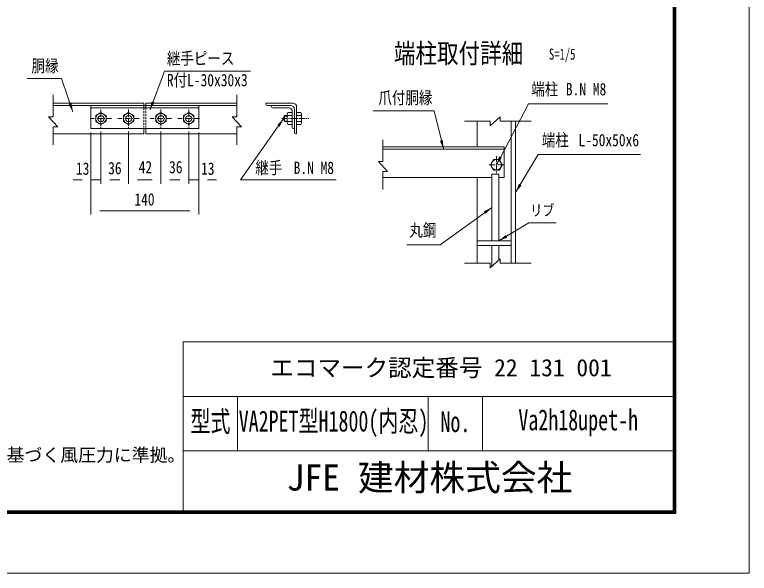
# Model space of a CAD drawing. Units: millimetres, scale not verified, with parts at other scales. Extents: x -4455 to 4455, y -3150 to 3150.
# Drawn here: x 1593 to 4455, y -3150 to -973 of the extents above; entities that cross this region are included whole.
import ezdxf
from ezdxf.enums import TextEntityAlignment as Align

# ---------------------------------------------------------------- set-up
doc = ezdxf.new("R2010")
doc.units = ezdxf.units.MM
doc.header["$LTSCALE"] = 30
doc.linetypes.add('USER1', pattern=[1.125, 0.75, -0.125, 0.125, -0.125])
doc.linetypes.add('USER5', pattern=[0.375, 0.25, -0.125])
for name, color, linetype, lineweight in [('0-0_D-STR-TXT', 3, 'Continuous', 13), ('0-1_D-BMK', 2, 'USER1', 13), ('0-3_D-STR1', 1, 'Continuous', 18), ('0-6_D-STR3', 3, 'Continuous', 13), ('0-8_D-STR2', 2, 'Continuous', 13), ('0-9_D-STR-DIM', 1, 'Continuous', 18), ('1-1_7詳細', 3, 'Continuous', 18), ('1-2_D-TTL', 7, 'Continuous', 9)]:
    doc.layers.add(name, color=color, linetype=linetype, lineweight=lineweight)
doc.layers.add('0-D_D-TTL-TXT', color=7, linetype='Continuous')
doc.styles.add('ＭＳ ゴシック', font='')
doc.styles.get('ＭＳ ゴシック').set_extended_font_data('MS Gothic')

msp = doc.modelspace()

# ---------------------------------------------------------------- linework, layer by layer
at = {"layer": '0-0_D-STR-TXT'}
msp.add_lwpolyline([(2511.7, -1192.77), (2176.75, -1192.77), (2120.66, -1343.33)], dxfattribs=at)
at = {"layer": '0-0_D-STR-TXT', "color": 7, "lineweight": 9}
for points in [[(1642.1, -1222.09), (1775.47, -1222.09), (1819.18, -1351.24)], [(3903.38, -1320.25), (3594.36, -1320.25), (3470.82, -1556.48)], [(2989.91, -1347.55), (3227.14, -1347.55), (3263.24, -1494.77)], [(2844.94, -1616.51), (2472.16, -1616.51), (2639.05, -1379.66)], [(4031.25, -1518.25), (3632.72, -1518.25), (3545.93, -1663.14)], [(3121.24, -1869.54), (3251.24, -1869.54), (3450.2, -1725.63)], [(3703.05, -1784.38), (3596.49, -1784.38), (3481.04, -1853.31)]]:
    msp.add_lwpolyline(points, dxfattribs=at)
at = {"layer": '0-0_D-STR-TXT'}
msp.add_solid([(2119.86, -1345.48), (2126.29, -1311.06), (2137.51, -1315.24)], dxfattribs=at)
at = {"layer": '0-0_D-STR-TXT', "color": 7}
for points in [[(1819.92, -1353.42), (1803.19, -1322.66), (1814.53, -1318.82)], [(2640.38, -1377.78), (2625.4, -1409.44), (2615.61, -1402.53)], [(3263.79, -1497.01), (3249.75, -1464.93), (3261.39, -1462.07)], [(3469.75, -1558.52), (3480.43, -1525.17), (3491.05, -1530.72)], [(3544.75, -1665.12), (3557.34, -1632.44), (3567.62, -1638.6)], [(3452.06, -1724.28), (3427.62, -1749.35), (3420.6, -1739.65)], [(3479.06, -1854.49), (3505.61, -1831.66), (3511.76, -1841.95)]]:
    msp.add_solid(points, dxfattribs=at)
at = {"layer": '0-1_D-BMK'}
for p, q in [((1928.72, -1341.84), (1928.72, -1413.59)), ((2036.72, -1341.84), (2036.72, -1413.59)), ((2162.72, -1341.84), (2162.72, -1413.59)), ((2270.72, -1341.84), (2270.72, -1413.59)), ((1970.41, -1377.78), (1886.81, -1377.78)), ((2078.41, -1377.78), (1994.81, -1377.78)), ((2204.41, -1377.78), (2120.81, -1377.78)), ((2312.41, -1377.78), (2228.81, -1377.78)), ((2633.2, -1377.78), (2739.24, -1377.78)), ((3469.75, -1523.82), (3469.75, -1593.21)), ((3441.19, -1558.01), (3498.31, -1558.01))]:
    msp.add_line(p, q, dxfattribs=at)
at = {"layer": '0-3_D-STR1'}
for p, q in [((2095.52, -1317.78), (1742.39, -1317.78)), ((2458.66, -1326.78), (1742.39, -1326.78)), ((2458.66, -1317.78), (2103.92, -1317.78)), ((2676.45, -1317.78), (2571.45, -1317.78)), ((2571.45, -1317.78), (2571.45, -1320.78)), ((2667.45, -1326.78), (2577.45, -1326.78)), ((2682.45, -1431.78), (2682.45, -1341.78)), ((2691.45, -1437.78), (2691.45, -1332.78)), ((3394.75, -1488.01), (3394.75, -1388.37)), ((3526.75, -1941.86), (3526.75, -1388.37)), ((3544.75, -1941.86), (3544.75, -1388.37)), ((2095.52, -1437.78), (1742.39, -1437.78)), ((2458.66, -1437.78), (2103.92, -1437.78)), ((2691.45, -1437.78), (2688.45, -1437.78)), ((3027.83, -1488.01), (3499.75, -1488.01)), ((3027.83, -1497.01), (3499.75, -1497.01)), ((3027.83, -1608.01), (3452.06, -1608.01)), ((3394.75, -1941.86), (3394.75, -1608.01))]:
    msp.add_line(p, q, dxfattribs=at)
at = {"layer": '0-3_D-STR1', "linetype": 'USER5'}
for p, q in [((2095.52, -1326.78), (2095.52, -1416.78)), ((2103.92, -1326.78), (2103.92, -1416.78))]:
    msp.add_line(p, q, dxfattribs=at)
at = {"layer": '0-3_D-STR1'}
for centre, radius, start, end in [((2577.45, -1320.78), 6, 180, 270), ((2676.45, -1332.78), 15, 0, 90), ((2688.45, -1431.78), 6, 180, 270)]:
    msp.add_arc(centre, radius, start, end, dxfattribs=at)
at = {"layer": '0-6_D-STR3'}
for p, q in [((1889.72, -1326.78), (1889.72, -1416.78)), ((2309.72, -1335.78), (1889.72, -1335.78)), ((2309.72, -1326.78), (2309.72, -1416.78)), ((2592.45, -1326.78), (2592.45, -1329.78)), ((2598.45, -1335.78), (2661.45, -1335.78)), ((2643.6, -1389.78), (2643.6, -1365.78)), ((2654.25, -1365.78), (2643.6, -1365.78)), ((2654.25, -1395.54), (2654.25, -1360.02)), ((2656.31, -1365.78), (2673.45, -1365.78)), ((2673.45, -1347.78), (2673.45, -1410.78)), ((2673.45, -1401.3), (2673.45, -1354.26)), ((2707.26, -1354.26), (2691.45, -1354.26)), ((2691.45, -1354.26), (2691.45, -1401.3)), ((2707.26, -1365.78), (2691.45, -1365.78)), ((2710.65, -1360.14), (2707.26, -1354.26)), ((2654.25, -1389.78), (2643.6, -1389.78)), ((2654.25, -1395.54), (2657.58, -1401.3)), ((2656.31, -1389.78), (2673.45, -1389.78)), ((2657.58, -1401.3), (2673.45, -1401.3)), ((2707.26, -1389.78), (2691.45, -1389.78)), ((2707.26, -1401.3), (2691.45, -1401.3)), ((2309.72, -1416.78), (1889.72, -1416.78)), ((2682.45, -1416.78), (2679.45, -1416.78)), ((3526.75, -1854.49), (3394.75, -1854.49)), ((3526.75, -1872.49), (3394.75, -1872.49))]:
    msp.add_line(p, q, dxfattribs=at)
at = {"layer": '0-6_D-STR3', "color": 1}
for p, q in [((2654.25, -1368.18), (2642.38, -1368.18)), ((2654.25, -1387.38), (2642.38, -1387.38))]:
    msp.add_line(p, q, dxfattribs=at)
at = {"layer": '0-6_D-STR3'}
for points in [[(1928.72, -1354.26), (1908.35, -1366.02), (1908.35, -1389.54), (1928.72, -1401.3), (1949.09, -1389.54), (1949.09, -1366.02)], [(2036.72, -1354.26), (2016.35, -1366.02), (2016.35, -1389.54), (2036.72, -1401.3), (2057.09, -1389.54), (2057.09, -1366.02)], [(2162.72, -1354.26), (2142.35, -1366.02), (2142.35, -1389.54), (2162.72, -1401.3), (2183.09, -1389.54), (2183.09, -1366.02)], [(2270.72, -1354.26), (2250.35, -1366.02), (2250.35, -1389.54), (2270.72, -1401.3), (2291.09, -1389.54), (2291.09, -1366.02)], [(3493.27, -1558.01), (3481.51, -1537.64), (3457.99, -1537.64), (3446.23, -1558.01), (3457.99, -1578.38), (3481.51, -1578.38)]]:
    msp.add_lwpolyline(points, close=True, dxfattribs=at)
for points in [[(2654.25, -1360.02), (2657.58, -1354.26), (2673.45, -1354.26)], [(2710.65, -1360.14), (2710.65, -1395.42), (2707.26, -1401.3)]]:
    msp.add_lwpolyline(points, dxfattribs=at)
for centre, radius in [((1928.72, -1377.78), 20.4), ((1928.72, -1377.78), 12), ((2036.72, -1377.78), 20.4), ((2036.72, -1377.78), 12), ((2162.72, -1377.78), 20.4), ((2162.72, -1377.78), 12), ((2270.72, -1377.78), 20.4), ((2270.72, -1377.78), 12), ((3469.75, -1558.01), 20.4)]:
    msp.add_circle(centre, radius, dxfattribs=at)
for centre, radius, start, end in [((2598.45, -1329.78), 6, 180, 270), ((2661.45, -1347.78), 12, 0, 90), ((2664.38, -1377.78), 24, 150, 210), ((2663.34, -1360.02), 9.09, 180, 219.3382), ((2690.25, -1377.78), 36, 160.52878, 199.47122), ((2704.78, -1360.45), 5.88, 294.94299, 2.968), ((2687.75, -1377.78), 22.91, 328.40741, 31.59259), ((2663.34, -1395.54), 9.09, 140.6618, 180), ((2704.78, -1395.12), 5.88, 357.032, 65.05701), ((2679.45, -1410.78), 6, 180, 270)]:
    msp.add_arc(centre, radius, start, end, dxfattribs=at)
at = {"layer": '0-8_D-STR2', "color": 7, "lineweight": 9}
for p, q in [((3452.06, -1854.49), (3452.06, -1594.07)), ((3479.06, -1854.49), (3479.06, -1594.07)), ((3452.06, -1953.7), (3452.06, -1872.49)), ((3479.06, -1928.63), (3479.06, -1872.49))]:
    msp.add_line(p, q, dxfattribs=at)
at = {"layer": '0-9_D-STR-DIM', "color": 4, "lineweight": 13}
for p, q in [((1742.39, -1371.44), (1742.39, -1285.86)), ((2458.66, -1371.44), (2458.66, -1285.86)), ((2440.66, -1371.44), (2476.66, -1410.21)), ((2458.66, -1371.44), (2440.66, -1371.44)), ((3445.43, -1406.37), (3484.2, -1370.37)), ((3484.2, -1388.37), (3484.2, -1370.37)), ((3445.43, -1388.37), (3344.98, -1388.37)), ((3445.43, -1388.37), (3445.43, -1406.37)), ((3484.2, -1388.37), (3605.25, -1388.37)), ((1742.39, -1410.21), (1742.39, -1480.41)), ((1742.39, -1410.21), (1760.39, -1410.21)), ((2458.66, -1410.21), (2458.66, -1480.41)), ((2458.66, -1410.21), (2476.66, -1410.21)), ((3027.83, -1545.57), (3027.83, -1459.99)), ((3009.83, -1545.57), (3045.83, -1584.34)), ((3027.83, -1545.57), (3009.83, -1545.57)), ((3027.83, -1584.34), (3027.83, -1654.53)), ((3027.83, -1584.34), (3045.83, -1584.34)), ((3445.43, -1941.86), (3344.98, -1941.86)), ((3445.43, -1959.86), (3484.2, -1923.86)), ((3445.43, -1941.86), (3445.43, -1959.86)), ((3484.2, -1941.86), (3484.2, -1923.86)), ((3484.2, -1941.86), (3605.25, -1941.86))]:
    msp.add_line(p, q, dxfattribs=at)
at = {"layer": '0-9_D-STR-DIM'}
for p, q in [((1928.72, -1428.59), (1928.72, -1632.1)), ((1928.72, -1428.59), (1928.72, -1632.1)), ((2036.72, -1428.59), (2036.72, -1632.1)), ((2036.72, -1428.59), (2036.72, -1632.1)), ((2162.72, -1428.59), (2162.72, -1632.1)), ((2162.72, -1428.59), (2162.72, -1632.1)), ((2270.72, -1428.59), (2270.72, -1632.1)), ((2270.72, -1428.59), (2270.72, -1632.1)), ((1889.72, -1431.78), (1889.72, -1752.1)), ((1889.72, -1431.78), (1889.72, -1632.1)), ((2309.72, -1431.78), (2309.72, -1752.1)), ((2309.72, -1431.78), (2309.72, -1632.1)), ((1855.22, -1617.1), (1820.72, -1617.1)), ((1928.72, -1617.1), (1889.72, -1617.1)), ((2002.22, -1617.1), (1963.22, -1617.1)), ((1963.22, -1617.1), (1997.72, -1617.1)), ((2071.22, -1617.1), (2128.22, -1617.1)), ((2197.22, -1617.1), (2236.22, -1617.1)), ((2236.22, -1617.1), (2201.72, -1617.1)), ((2270.72, -1617.1), (2309.72, -1617.1)), ((2344.22, -1617.1), (2378.72, -1617.1)), ((1924.22, -1737.1), (2275.22, -1737.1))]:
    msp.add_line(p, q, dxfattribs=at)
at = {"layer": '0-9_D-STR-DIM', "color": 4, "lineweight": 13}
msp.add_lwpolyline([(1742.39, -1371.44), (1724.39, -1371.44), (1760.39, -1410.21)], dxfattribs=at)
at = {"layer": '1-1_7詳細', "color": 7, "lineweight": 9}
for p, q in [((2095.52, -1326.78), (2095.52, -1317.78)), ((2103.92, -1326.78), (2103.92, -1317.78)), ((2592.45, -1326.78), (2667.45, -1326.78)), ((2682.45, -1341.78), (2682.45, -1416.78)), ((2095.52, -1437.78), (2095.52, -1416.78)), ((2103.92, -1437.78), (2103.92, -1416.78)), ((3499.75, -1488.01), (3394.75, -1488.01)), ((3417.25, -1488.01), (3417.55, -1488.01)), ((3499.75, -1608.01), (3499.75, -1488.01)), ((3452.06, -1594.07), (3479.06, -1594.07)), ((3479.06, -1608.01), (3499.75, -1608.01))]:
    msp.add_line(p, q, dxfattribs=at)
msp.add_arc((2667.45, -1341.78), 15, 0, 90, dxfattribs=at)
msp.add_arc((2667.45, -1341.78), 15, 0, 90, dxfattribs=at)
at = {"layer": '1-2_D-TTL'}
for p, q in [((2248.93, -2248.42), (2248.93, -2906.04)), ((2248.93, -2248.42), (4158.15, -2248.42)), ((2248.93, -2460.56), (4158.15, -2460.56)), ((2461.07, -2460.56), (2461.07, -2672.69)), ((3203.54, -2460.56), (3203.54, -2672.69)), ((3415.68, -2460.56), (3415.68, -2672.69)), ((2248.93, -2672.69), (4158.15, -2672.69))]:
    msp.add_line(p, q, dxfattribs=at)
at = {"layer": '1-2_D-TTL', "color": 2, "lineweight": 18}
msp.add_lwpolyline([(-4454.55, 3150.43), (4455.14, 3150.43), (4455.14, -3150), (-4454.55, -3150)], close=True, dxfattribs=at)
at = {"layer": '1-2_D-TTL'}
for points in [[(-4168.17, 2917.08), (4168.76, 2917.08), (4168.76, -2916.65), (-4168.17, -2916.65)], [(-4165.52, 2914.43), (4166.11, 2914.43), (4166.11, -2914), (-4165.52, -2914)], [(-4162.87, 2911.78), (4163.46, 2911.78), (4163.46, -2911.34), (-4162.87, -2911.34)], [(-4160.21, 2909.13), (4160.81, 2909.13), (4160.81, -2908.69), (-4160.21, -2908.69)], [(-4157.56, 2906.48), (4158.15, 2906.48), (4158.15, -2906.04), (-4157.56, -2906.04)]]:
    msp.add_lwpolyline(points, close=True, dxfattribs=at)

# ---------------------------------------------------------------- texts
at = {"layer": '0-0_D-STR-TXT', "style": 'ＭＳ ゴシック', "width": 0.8}
for s, height, p in [('継手ピース', 48.17, (2185.92, -1181.71)), ('胴縁', 48.17, (1658.59, -1210.81)), ('R付L-30x30x3', 48.17, (2185.92, -1266.35)), ('端柱', 48.17, (3605.62, -1301.68)), ('B.N M8', 48.17, (3740.43, -1301.68)), ('爪付胴縁', 48.17, (3010.03, -1334.9)), ('端柱', 48.17, (3646.8, -1500.02)), ('L-50x50x6', 48.17, (3789.62, -1500.02)), ('継手', 48.17, (2530.56, -1608.01)), ('B.N M8', 48.17, (2679.76, -1608.01)), ('リブ', 43.33, (3601.12, -1770.11)), ('丸鋼', 48.17, (3130.6, -1851.55))]:
    msp.add_text(s, height=height, dxfattribs=at).set_placement(p, align=Align.BOTTOM_LEFT)
at = {"layer": '0-9_D-STR-DIM', "color": 3, "style": 'ＭＳ ゴシック', "width": 0.8}
for s, p in [('42', (2075.89, -1605.62)), ('36', (2194.2, -1605.62)), ('13', (1831.4, -1611.26)), ('36', (1956.98, -1609.38)), ('13', (2319.02, -1611.26)), ('140', (2059.2, -1731.35))]:
    msp.add_text(s, height=48.17, dxfattribs=at).set_placement(p, align=Align.BOTTOM_LEFT)
at = {"layer": '0-D_D-TTL-TXT', "style": 'ＭＳ ゴシック'}
for s, height, width, p in [('端柱取付詳細', 76.98, 0.8, (3070.38, -1185)), ('型式', 81.6, 0.7, (2277.81, -2623.03)), ('VA2PET型H1800(内忍)', 81.6, 0.7, (2465.67, -2621.95)), ('No.', 81.6, 0.7, (3251.72, -2624.32)), ('Va2h18upet-h', 81.6, 0.7, (3555.35, -2617.21))]:
    msp.add_text(s, height=height, dxfattribs=dict(at, width=width)).set_placement(p, align=Align.BOTTOM_LEFT)
at = {"layer": '0-D_D-TTL-TXT', "color": 3, "style": 'ＭＳ ゴシック', "width": 0.7}
msp.add_text('S=1/5', height=43.33, dxfattribs=at).set_placement((3674.47, -1161.28), align=Align.BOTTOM_LEFT)
at = {"layer": '0-D_D-TTL-TXT', "style": 'ＭＳ ゴシック'}
for s, height, p in [('エコマーク認定番号 22 131 001', 67.3, (2588.93, -2402.44)), ('（設計条件）風荷重：昭和57年改正 建築基準法・同施行令に基づく風圧力に準拠。', 51.03, (-352.33, -2729.55)), ('JFE 建材株式会社', 102.1, (2652.21, -2858.26))]:
    msp.add_text(s, height=height, dxfattribs=at).set_placement(p, align=Align.BOTTOM_LEFT)

doc.saveas('drawing.dxf')
